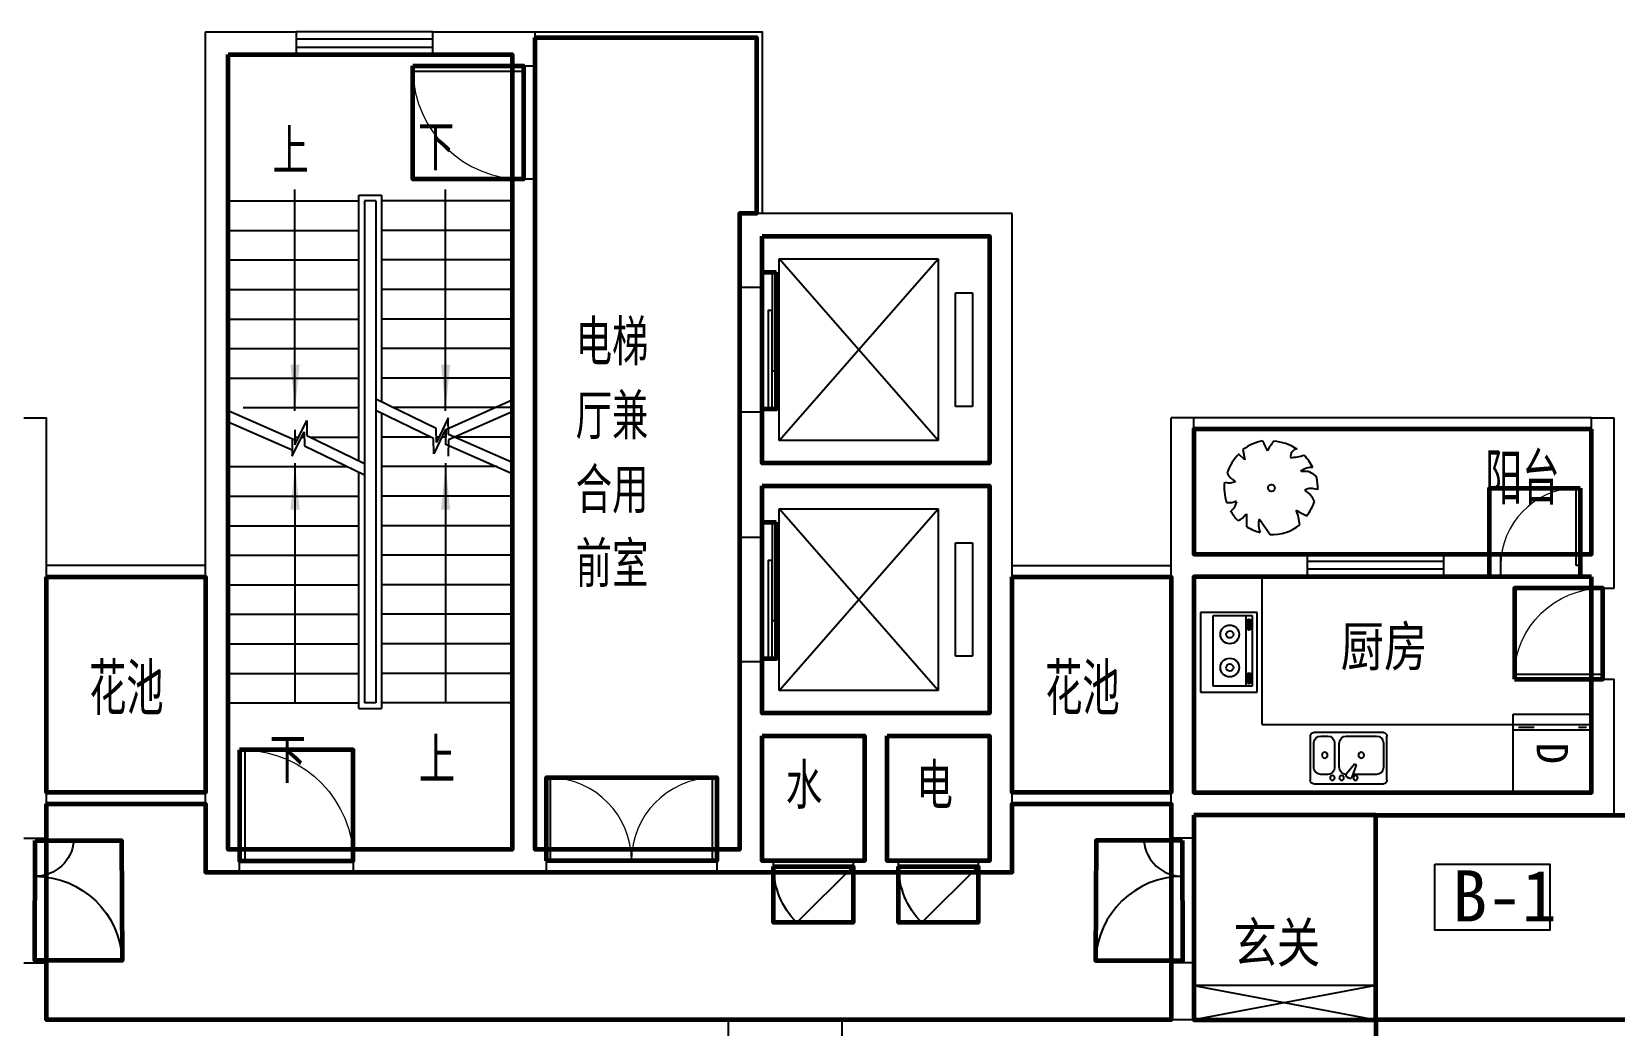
# Model space of a CAD drawing. Extents: x 4841515 to 4876615, y -1283548 to -1262748.
# Drawn here: x 4853985 to 4867915, y -1274398 to -1265648 of the extents above; entities that cross this region are included whole.
import ezdxf
from ezdxf.enums import TextEntityAlignment as Align

# ---------------------------------------------------------------- set-up
doc = ezdxf.new("R2010")
doc.units = 0
doc.header["$MEASUREMENT"] = 0
doc.layers.get('0').update_dxf_attribs({"linetype": 'CONTINUOUS'})
for name, color, linetype in [('2', 2, 'CONTINUOUS'), ('F', 8, 'CONTINUOUS'), ('F1', 8, 'CONTINUOUS'), ('FURN', 8, 'CONTINUOUS'), ('J-厨房', 8, 'CONTINUOUS'), ('PUB_TEXT', 7, 'CONTINUOUS'), ('STAIR', 3, 'CONTINUOUS'), ('WALL', 2, 'CONTINUOUS'), ('WINDOW', 4, 'CONTINUOUS'), ('洁具', 223, 'CONTINUOUS'), ('阳台', 6, 'CONTINUOUS')]:
    doc.layers.add(name, color=color, linetype=linetype)
for name, color, linetype, lineweight in [('GT_厨房', 4, 'CONTINUOUS', 60), ('GT_客厅', 2, 'CONTINUOUS', 60), ('GT_楼梯', 130, 'CONTINUOUS', 60), ('GT_水机房', 170, 'CONTINUOUS', 60), ('GT_玄关', 40, 'CONTINUOUS', 60), ('GT_电机房', 210, 'CONTINUOUS', 60), ('GT_电梯', 150, 'CONTINUOUS', 60), ('GT_花园', 74, 'CONTINUOUS', 60), ('GT_过道', 30, 'CONTINUOUS', 60), ('GT_门', 245, 'CONTINUOUS', 60), ('GT_阳台', 6, 'CONTINUOUS', 60)]:
    doc.layers.add(name, color=color, linetype=linetype, lineweight=lineweight)
doc.styles.add('-黑体', font='simhei.ttf', dxfattribs={"width": 0.8})
doc.styles.add('ATT', font='TXT')
doc.styles.add('DIM_FONT', font='SIMPLEX.shx', dxfattribs={"width": 0.8})
doc.styles.add('HZ', font='txt', dxfattribs={"bigfont": 'hztxt'})
doc.styles.add('黑体', font='simhei.ttf')

# ---------------------------------------------------------------- blocks, each defined once
blk = doc.blocks.new('M_A17ORW')
at = {"const_width": 0.02}
for points in [[(-0.481, -0.001), (-0.481, -0.308)], [(0.481, 0.001), (0.481, -0.691)]]:
    blk.add_lwpolyline(points, dxfattribs=at)
for centre, radius, start, end in [((-0.501, -0.003), 0.307, 274.2492, 0.2101), ((0.505, 0.002), 0.699, 180.2762, 268.0603)]:
    blk.add_arc(centre, radius, start, end)
blk = doc.blocks.new('A$C4F080291')
at = {"layer": 'F'}
for p, q in [((240.4, 550), (240.4, 550)), ((248.1, 499.5), (240.4, 550)), ((275.1, 554.7), (248.1, 499.5))]:
    blk.add_line(p, q, dxfattribs=at)
blk.add_circle((272.1, 274), 19.8, dxfattribs=at)
for centre, radius, start, end in [((272.8, 276.6), 275.9, 135.99951, 161.053), ((134.7, 500.3), 67.4, 210.62515, 266.72966), ((233.4, 481.7), 116.3, 169.87002, 201.86483), ((272.8, 276.6), 273.1, 96.76061, 124.31007), ((272.8, 276.6), 278.1, 63.11015, 89.54254), ((839.2, 406), 456.3, 164.92026, 173.01233), ((517.8, 187.2), 304.2, 103.05369, 115.60698), ((272.8, 276.6), 271.8, 18.94599, 49.57486), ((272.8, 276.6), 275.1, 172.68302, 187.5085), ((-0.1, 415.8), 104.6, 271.84405, 306.19832), ((84.2, 435.4), 100.1, 223.77231, 258.30766), ((509.9, 325.6), 45.2, 61.57441, 152.64411), ((761.6, 841), 574.3, 239.46134, 247.43869), ((272.8, 276.6), 270.5, 348.54953, 7.23532), ((26.6, 315.8), 79.7, 250.6201, 294.53976), ((-626.5, 727), 846.1, 319.67521, 324.9454), ((467.3, 133.9), 114.2, 50.986, 89.7843), ((429.7, 160.9), 92.2, 1.88998, 64.194), ((272.8, 276.6), 271.3, 200.9099, 218.97531), ((179.8, 78.4), 121.1, 128.73075, 166.85289), ((-914.8, 167.6), 1018.9, 354.04005, 0.29866), ((273.9, 92.6), 155.6, 347.27587, 19.92692), ((405.1, 62.2), 84.7, 29.75734, 79.75378), ((272.8, 276.6), 273.3, 320.05745, 335.66153), ((272.8, 276.6), 276.6, 230.95519, 270.05442), ((-16.3, 178.2), 339.9, 328.37053, 343.63966), ((581, 162.3), 282.6, 196.39216, 210.73156), ((272.8, 276.6), 266.5, 284.13878, 304.99111)]:
    blk.add_arc(centre, radius, start, end, dxfattribs=at)
blk = doc.blocks.new('_ARROW')
blk.add_solid([(0, 0), (-1, 0.1), (-1, -0.1)])
blk = doc.blocks.new('$DorLib2D$00000001')
for p, q in [((0.45, 0.975), (0.5, 0.975)), ((0.45, 0), (0.45, 0.975)), ((0.5, 0), (0.5, 0.975)), ((0.5, 0), (0.45, 0))]:
    blk.add_line(p, q)
at = {"lineweight": 13}
blk.add_arc((0.475, 0), 0.975, 91.4693, 180, dxfattribs=at)
blk = doc.blocks.new('_LIFTD')
for points in [[(-0.548, -0.602), (-0.548, -0.774), (0.241, -0.774), (0.241, -0.602), (-0.548, -0.602)], [(-0.241, -0.784), (-0.241, -0.955), (0.548, -0.955), (0.548, -0.784), (-0.241, -0.784)]]:
    blk.add_lwpolyline(points)
blk = doc.blocks.new('11PDRY03')
at = {"color": 0, "linetype": 'ByBlock'}
for p, q in [((0, 30), (30, 30)), ((0, 0), (0, 30)), ((4, 0), (4, 30)), ((5, 25), (5, 28)), ((6, 0), (6, 30)), ((30, 30), (30, 0)), ((5, 2), (5, 8)), ((30, 0), (0, 0))]:
    blk.add_line(p, q, dxfattribs=at)
at = {"color": 0, "linetype": 'ByBlock', "style": 'ATT', "flags": 8}
blk.add_attdef('LABEL', text='', height=12, dxfattribs=at).set_placement((15, 15), align=Align.MIDDLE)
at = {"color": 0, "linetype": 'ByBlock', "style": 'ATT'}
for tag, p, flags in [('ITEM', (0, -13), 3), ('ROOM_NUMBER', (0, -22), 1), ('DEPTH', (0, -30), 3), ('WIDTH', (0, -38), 3)]:
    blk.add_attdef(tag, p, '', height=6, dxfattribs=dict(at, flags=flags))
blk = doc.blocks.new('-BATH2')
at = {"layer": 'F1', "xscale": 23, "yscale": 23, "zscale": 23}
blk.add_blockref('11PDRY03', (3, 3), dxfattribs=at).add_auto_attribs({'LABEL': 'D'})
blk = doc.blocks.new('A$C4151635E')
for p, q in [((501, 700), (1, 700)), ((1, 700), (1, 0)), ((501, 0), (501, 700)), ((114, 51), (114, 673)), ((114, 673), (456, 673)), ((400, 673), (400, 51)), ((423, 641), (434, 641)), ((432, 630), (449, 630)), ((432, 566), (432, 630)), ((449, 566), (432, 566)), ((449, 630), (449, 566)), ((456, 673), (456, 51)), ((424, 549), (434, 549)), ((423, 168), (434, 168)), ((432, 93), (432, 157)), ((432, 157), (449, 157)), ((449, 157), (449, 93)), ((456, 51), (114, 51)), ((424, 76), (434, 76)), ((449, 93), (432, 93)), ((1, 0), (501, 0))]:
    blk.add_line(p, q)
for points in [[(424, 549, -0.259034), (420, 551, -0.076276), (416, 563, -0.036515), (413, 576, -0.026615), (412, 595, -0.026615), (413, 614, -0.036515), (416, 627, -0.076276), (420, 639, -0.259034), (424, 641, -0.078462), (425, 641, -0.056762)], [(434, 549, -0.259034), (431, 551, -0.076276), (426, 563, -0.036515), (424, 576, -0.026615), (423, 595, -0.026615), (424, 614, -0.036515), (426, 627, -0.076276), (431, 639, -0.259034), (434, 641, -0.259034), (438, 639, -0.056762), (442, 630, -0.036515)], [(444, 566, -0.008736), (443, 563, -0.076276), (438, 551, -0.259034), (434, 549, -0.259034)], [(424, 76, -0.259034), (420, 78, -0.076276), (416, 90, -0.036515), (413, 103, -0.026615), (412, 122, -0.026615), (413, 141, -0.036515), (416, 154, -0.076276), (420, 166, -0.259034), (424, 168, -0.078462), (425, 168, -0.056762)], [(434, 76, -0.259034), (431, 78, -0.076276), (426, 90, -0.036515), (424, 103, -0.026615), (423, 122, -0.026615), (424, 141, -0.036515), (426, 154, -0.076276), (431, 166, -0.259034), (434, 168, -0.259034), (438, 166, -0.056762), (442, 157, -0.036515)], [(444, 93, -0.008736), (443, 90, -0.076276), (438, 78, -0.259034), (434, 76, -0.259034)]]:
    blk.add_lwpolyline(points, format="xyb")
for centre, radius in [((259, 508), 82.5), ((259, 508), 31.6), ((259, 216), 82.5), ((259, 216), 31.6)]:
    blk.add_circle(centre, radius)
at = {"style": 'DIM_FONT', "oblique": -180, "text_generation_flag": 4, "width": 0.8, "flags": 9}
for tag in ['YSIZE', 'XSIZE']:
    blk.add_attdef(tag, (1, 700), '', height=0.5, rotation=270, dxfattribs=at)
blk = doc.blocks.new('M_E29JIV')
at = {"color": 0, "linetype": 'ByBlock'}
for p, q in [((0, -307), (0, 307)), ((31, 338), (419, 338)), ((358, 307), (143, 307)), ((450, 307), (450, -307)), ((82, 245), (82, 40)), ((419, -20), (419, 245)), ((48, 2), (57, -12)), ((59, 31), (163, 70)), ((173, 53), (87, -18)), ((163, 70), (173, 53)), ((143, -82), (358, -82)), ((358, -123), (143, -123)), ((82, -184), (82, -245)), ((419, -245), (419, -184)), ((419, -338), (31, -338)), ((143, -307), (358, -307))]:
    blk.add_line(p, q, dxfattribs=at)
for centre, radius in [((51, 61), 20.5), ((251, 112), 25.6), ((51, -61), 20.5), ((51, -143), 20.5), ((251, -210), 25.6)]:
    blk.add_circle(centre, radius, dxfattribs=at)
for centre, radius, start, end in [((31, 307), 30.7, 90, 180), ((143, 245), 61.4, 90, 180), ((358, 245), 61.4, 0, 90), ((419, 307), 30.7, 0, 90), ((66, 12), 20.5, 110.5377, 210), ((74, -2), 20.5, 210, 309.4623), ((143, -20), 61.4, 180, 270), ((143, -184), 61.4, 90, 180), ((358, -20), 61.4, 270, 0), ((358, -184), 61.4, 0, 90), ((143, -245), 61.4, 180, 270), ((358, -245), 61.4, 270, 0), ((31, -307), 30.7, 180, 270), ((419, -307), 30.7, 270, 0)]:
    blk.add_arc(centre, radius, start, end, dxfattribs=at)
at = {"style": 'DIM_FONT', "width": 0.8, "flags": 9}
for tag in ['XSIZE', 'YSIZE']:
    blk.add_attdef(tag, (0, 0), '', height=0.5, dxfattribs=at)
blk = doc.blocks.new('$DorLib2D$00000002')
for p, q in [((-0.5, 0), (-0.5, 0.4875)), ((-0.475, 0.4875), (-0.5, 0.4875)), ((-0.475, 0), (-0.475, 0.4875)), ((0.475, 0), (0.475, 0.4875)), ((0.475, 0.4875), (0.5, 0.4875)), ((0.5, 0), (0.5, 0.4875)), ((-0.5, 0), (-0.475, 0)), ((0.5, 0), (0.475, 0))]:
    blk.add_line(p, q)
at = {"lineweight": 13}
for centre, start, end in [((-0.4875, 0), 0, 88.53072), ((0.4875, 0), 91.46928, 180)]:
    blk.add_arc(centre, 0.4875, start, end, dxfattribs=at)
blk = doc.blocks.new('$DorLib2D$00000114')
at = {"color": 0}
blk.add_line((0.5, 0), (-0.207, 0.707), dxfattribs=at)
blk.add_arc((0.5, 0), 1, 135, 180, dxfattribs=at)
blk = doc.blocks.new('$TCHSYS$DOOR2D')
for p, q in [((0.45, 0.975), (0.5, 0.975)), ((0.45, 0), (0.45, 0.975)), ((0.5, 0), (0.5, 0.975)), ((0.5, 0), (0.45, 0))]:
    blk.add_line(p, q)
at = {"lineweight": 13}
blk.add_arc((0.475, 0), 0.975, 91.4693, 180, dxfattribs=at)

msp = doc.modelspace()

# ---------------------------------------------------------------- linework, layer by layer
at = {"layer": '2'}
for p, q in [((4855515, -1270348), (4854115, -1270348)), ((4855515, -1270448), (4854115, -1270448)), ((4862615, -1270348), (4864015, -1270348)), ((4862615, -1270448), (4864015, -1270448))]:
    msp.add_line(p, q, dxfattribs=at)
at = {"layer": 'F'}
msp.add_line((4864215, -1274048), (4864215, -1274348), dxfattribs=at)
at = {"layer": 'FURN'}
for p, q in [((4865815, -1274048), (4864215, -1274048)), ((4864215, -1274048), (4865815, -1274348)), ((4865815, -1274048), (4864215, -1274348)), ((4865815, -1274048), (4865815, -1274348))]:
    msp.add_line(p, q, dxfattribs=at)
at = {"layer": 'GT_厨房'}
msp.add_lwpolyline([(4867715, -1270448), (4864215, -1270448), (4864215, -1272348), (4867715, -1272348), (4867715, -1270448)], dxfattribs=at)
at = {"layer": 'GT_客厅'}
msp.add_lwpolyline([(4870415, -1274348), (4865815, -1274348), (4865815, -1278948), (4870415, -1278948), (4870415, -1274348)], dxfattribs=at)
at = {"layer": 'GT_楼梯'}
msp.add_lwpolyline([(4855715, -1265848), (4858215, -1265848), (4858215, -1272848), (4855715, -1272848), (4855715, -1265848)], dxfattribs=at)
at = {"layer": 'GT_水机房'}
msp.add_lwpolyline([(4860415, -1271848), (4861315, -1271848), (4861315, -1272948), (4860415, -1272948), (4860415, -1271848)], dxfattribs=at)
at = {"layer": 'GT_玄关'}
msp.add_lwpolyline([(4864215, -1272548), (4864215, -1274348), (4865815, -1274348), (4865815, -1272548), (4864215, -1272548)], dxfattribs=at)
at = {"layer": 'GT_电机房'}
msp.add_lwpolyline([(4861515, -1271848), (4862415, -1271848), (4862415, -1272948), (4861515, -1272948), (4861515, -1271848)], dxfattribs=at)
at = {"layer": 'GT_电梯'}
for points in [[(4860415, -1267448), (4862415, -1267448), (4862415, -1269448), (4860415, -1269448), (4860415, -1267448)], [(4860415, -1269648), (4862415, -1269648), (4862415, -1271648), (4860415, -1271648), (4860415, -1269648)]]:
    msp.add_lwpolyline(points, dxfattribs=at)
at = {"layer": 'GT_花园'}
for points in [[(4854115, -1270448), (4855515, -1270448), (4855515, -1272348), (4854115, -1272348), (4854115, -1270448)], [(4862615, -1270448), (4864015, -1270448), (4864015, -1272348), (4862615, -1272348), (4862615, -1270448)]]:
    msp.add_lwpolyline(points, dxfattribs=at)
at = {"layer": 'GT_过道'}
for points in [[(4858415, -1265698), (4860365, -1265698), (4860365, -1267248), (4860215, -1267248), (4860215, -1272848), (4858415, -1272848), (4858415, -1265698)], [(4865815, -1272548), (4871165, -1272548), (4871165, -1266248), (4872215, -1266248), (4872215, -1274348), (4865815, -1274348), (4865815, -1272548)], [(4854115, -1272448), (4855515, -1272448), (4855515, -1273048), (4862615, -1273048), (4862615, -1272448), (4864015, -1272448), (4864015, -1274348), (4854115, -1274348), (4854115, -1272448)]]:
    msp.add_lwpolyline(points, dxfattribs=at)
at = {"layer": 'GT_门'}
for points in [[(4857340, -1265948), (4858315, -1265948), (4858315, -1266948), (4857340, -1266948), (4857340, -1265948)], [(4860538, -1267766), (4860538, -1268971), (4860415, -1268971), (4860415, -1267766), (4860538, -1267766)], [(4867615, -1269668), (4867615, -1270448), (4866815, -1270448), (4866815, -1269668), (4867615, -1269668)], [(4860538, -1269966), (4860538, -1271171), (4860415, -1271171), (4860415, -1269966), (4860538, -1269966)], [(4867035, -1271348), (4867815, -1271348), (4867815, -1270548), (4867035, -1270548), (4867035, -1271328), (4867035, -1271348)], [(4855815, -1271973), (4855815, -1272948), (4856815, -1272948), (4856815, -1271973), (4855815, -1271973)], [(4858515, -1272948), (4858515, -1272216), (4860015, -1272216), (4860015, -1272948), (4858515, -1272948)], [(4854017, -1272769), (4854775, -1272769), (4854781, -1273827), (4854014, -1273827), (4854017, -1272769)], [(4864114, -1272769), (4863355, -1272769), (4863349, -1273827), (4864117, -1273827), (4864114, -1272769)], [(4860515, -1272998), (4861215, -1272998), (4861215, -1273493), (4860515, -1273493), (4860515, -1272998)], [(4861615, -1272998), (4862315, -1272998), (4862315, -1273493), (4861615, -1273493), (4861615, -1272998)]]:
    msp.add_lwpolyline(points, dxfattribs=at)
at = {"layer": 'GT_阳台'}
msp.add_lwpolyline([(4867715, -1269148), (4864215, -1269148), (4864215, -1270248), (4867715, -1270248), (4867715, -1269148)], dxfattribs=at)
at = {"layer": 'J-厨房'}
for q in [(4864815, -1270448), (4867715, -1271748)]:
    msp.add_line((4864815, -1271748), q, dxfattribs=at)
at = {"layer": 'PUB_TEXT'}
msp.add_lwpolyline([(4866336, -1272977), (4867346, -1272977), (4867346, -1273560), (4866336, -1273560)], close=True, dxfattribs=at)
at = {"layer": 'STAIR', "linetype": 'Continuous'}
for p, q in [((4856865, -1267088), (4857065, -1267088)), ((4856865, -1269426), (4856865, -1267088)), ((4857065, -1267088), (4857065, -1268909)), ((4855715, -1267138), (4856865, -1267138)), ((4856915, -1267138), (4856915, -1267138)), ((4857015, -1267138), (4857015, -1267138)), ((4858215, -1267138), (4857065, -1267138)), ((4855715, -1267398), (4856865, -1267398)), ((4858215, -1267398), (4857065, -1267398)), ((4855715, -1267658), (4856865, -1267658)), ((4858215, -1267658), (4857065, -1267658)), ((4855715, -1267918), (4856865, -1267918)), ((4858215, -1267918), (4857065, -1267918)), ((4855715, -1268178), (4856865, -1268178)), ((4858215, -1268178), (4857065, -1268178)), ((4855715, -1268438), (4856865, -1268438)), ((4858215, -1268438), (4857065, -1268438)), ((4855715, -1268698), (4856865, -1268698)), ((4858215, -1268698), (4857065, -1268698)), ((4857546, -1269142), (4857015, -1268885)), ((4858215, -1268894), (4857630, -1269153)), ((4855715, -1268984), (4856300, -1269243)), ((4855847, -1268958), (4856865, -1268958)), ((4856302, -1269287), (4856407, -1269071)), ((4856407, -1269071), (4856408, -1269205)), ((4857522, -1269230), (4857015, -1268985)), ((4857065, -1269009), (4857065, -1271608)), ((4858215, -1268958), (4857166, -1268958)), ((4857652, -1269048), (4857547, -1269264)), ((4857654, -1269194), (4857652, -1269048)), ((4858215, -1268994), (4857654, -1269241)), ((4855715, -1269084), (4856277, -1269331)), ((4856279, -1269387), (4856383, -1269171)), ((4856300, -1269153), (4856302, -1269287)), ((4856383, -1269171), (4856385, -1269294)), ((4856408, -1269205), (4856915, -1269451)), ((4857628, -1269148), (4857524, -1269364)), ((4857547, -1269264), (4857546, -1269142)), ((4857630, -1269282), (4857628, -1269148)), ((4857630, -1269153), (4857628, -1269287)), ((4858215, -1269441), (4857654, -1269194)), ((4856277, -1269241), (4856279, -1269387)), ((4856301, -1269218), (4856336, -1269218)), ((4856361, -1269218), (4856384, -1269218)), ((4856385, -1269294), (4856915, -1269551)), ((4856434, -1269218), (4856865, -1269218)), ((4857496, -1269218), (4857065, -1269218)), ((4857524, -1269364), (4857522, -1269230)), ((4857570, -1269218), (4857547, -1269218)), ((4857629, -1269218), (4857595, -1269218)), ((4857629, -1269218), (4857595, -1269218)), ((4858215, -1269541), (4857630, -1269282)), ((4857654, -1269241), (4857652, -1269387)), ((4858215, -1269218), (4857703, -1269218)), ((4858215, -1269218), (4857703, -1269218)), ((4855715, -1269478), (4856765, -1269478)), ((4858083, -1269478), (4857065, -1269478)), ((4856865, -1271608), (4856865, -1269526)), ((4855715, -1269738), (4856865, -1269738)), ((4858215, -1269738), (4857065, -1269738)), ((4855715, -1269998), (4856865, -1269998)), ((4858215, -1269998), (4857065, -1269998)), ((4855715, -1270258), (4856865, -1270258)), ((4858215, -1270258), (4857065, -1270258)), ((4855715, -1270518), (4856865, -1270518)), ((4858215, -1270518), (4857065, -1270518)), ((4855715, -1270778), (4856865, -1270778)), ((4858215, -1270778), (4857065, -1270778)), ((4855715, -1271038), (4856865, -1271038)), ((4858215, -1271038), (4857065, -1271038)), ((4855715, -1271298), (4856865, -1271298)), ((4858215, -1271298), (4857065, -1271298)), ((4855715, -1271558), (4856865, -1271558)), ((4856915, -1271558), (4856915, -1271558)), ((4857015, -1271558), (4857015, -1271558)), ((4858215, -1271558), (4857065, -1271558)), ((4856865, -1271608), (4857065, -1271608))]:
    msp.add_line(p, q, dxfattribs=at)
at = {"layer": 'STAIR'}
for p, q in [((4860565, -1269248), (4860565, -1267648)), ((4860565, -1267648), (4861965, -1267648)), ((4861965, -1269248), (4860565, -1267648)), ((4860565, -1269248), (4861965, -1267648)), ((4861965, -1267648), (4861965, -1269248)), ((4860415, -1267898), (4860415, -1268998)), ((4862115, -1268948), (4862115, -1267948)), ((4862115, -1267948), (4862265, -1267948)), ((4862265, -1267948), (4862265, -1268948)), ((4862265, -1268948), (4862115, -1268948)), ((4861965, -1269248), (4860565, -1269248)), ((4860565, -1271448), (4860565, -1269848)), ((4860565, -1269848), (4861965, -1269848)), ((4861965, -1271448), (4860565, -1269848)), ((4860565, -1271448), (4861965, -1269848)), ((4861965, -1269848), (4861965, -1271448)), ((4860415, -1270098), (4860415, -1271198)), ((4862115, -1271148), (4862115, -1270148)), ((4862115, -1270148), (4862265, -1270148)), ((4862265, -1270148), (4862265, -1271148)), ((4862265, -1271148), (4862115, -1271148)), ((4861965, -1271448), (4860565, -1271448))]:
    msp.add_line(p, q, dxfattribs=at)
at = {"layer": 'STAIR', "linetype": 'Continuous'}
for points in [[(4856302, -1268988), (4856302, -1267038)], [(4857628, -1268988), (4857628, -1267038)], [(4856302, -1269448), (4856302, -1271558)], [(4857628, -1269448), (4857628, -1271298)], [(4857628, -1269448), (4857628, -1271558)]]:
    msp.add_lwpolyline(points, dxfattribs=at)
at = {"layer": 'WALL'}
for p, q in [((4855515, -1273048), (4855515, -1265648)), ((4855515, -1265648), (4856315, -1265648)), ((4856315, -1265848), (4856315, -1265648)), ((4857515, -1265648), (4858415, -1265648)), ((4857515, -1265848), (4857515, -1265648)), ((4858415, -1265948), (4858415, -1265648)), ((4855715, -1272848), (4855715, -1265848)), ((4855715, -1265848), (4856315, -1265848)), ((4857515, -1265848), (4858215, -1265848)), ((4858215, -1265848), (4858215, -1265948)), ((4858215, -1265948), (4858415, -1265948)), ((4858415, -1266948), (4858215, -1266948)), ((4858215, -1266948), (4858215, -1272848)), ((4858415, -1272848), (4858415, -1266948)), ((4856915, -1267138), (4856915, -1271558)), ((4857015, -1267138), (4856915, -1267138)), ((4857015, -1267138), (4857015, -1271558)), ((4860215, -1267248), (4860215, -1267898)), ((4862615, -1267248), (4860215, -1267248)), ((4862615, -1271748), (4862615, -1267248)), ((4860415, -1267898), (4860415, -1267448)), ((4862415, -1267448), (4860415, -1267448)), ((4862415, -1269448), (4862415, -1267448)), ((4860215, -1267898), (4860415, -1267898)), ((4853915, -1269048), (4854115, -1269048)), ((4854115, -1272748), (4854115, -1269048)), ((4860415, -1268998), (4860215, -1268998)), ((4860215, -1268998), (4860215, -1270098)), ((4860415, -1269448), (4860415, -1268998)), ((4864015, -1272748), (4864015, -1269048)), ((4864215, -1269048), (4864015, -1269048)), ((4864215, -1270248), (4864215, -1269048)), ((4867715, -1269048), (4867915, -1269048)), ((4867715, -1270248), (4867715, -1269048)), ((4867915, -1270548), (4867915, -1269048)), ((4862415, -1269448), (4860415, -1269448)), ((4860415, -1270098), (4860415, -1269648)), ((4862415, -1269648), (4860415, -1269648)), ((4862415, -1271648), (4862415, -1269648)), ((4860215, -1270098), (4860415, -1270098)), ((4864215, -1270248), (4865215, -1270248)), ((4865215, -1270448), (4865215, -1270248)), ((4866415, -1270448), (4866415, -1270248)), ((4866415, -1270248), (4866923, -1270248)), ((4866915, -1270448), (4866915, -1270248)), ((4867615, -1270448), (4867615, -1270248)), ((4867615, -1270248), (4867715, -1270248)), ((4864215, -1272348), (4864215, -1270448)), ((4864215, -1270448), (4865215, -1270448)), ((4866415, -1270448), (4866915, -1270448)), ((4867615, -1270448), (4867715, -1270448)), ((4867715, -1270548), (4867715, -1270448)), ((4867715, -1270548), (4867915, -1270548)), ((4860215, -1272848), (4860215, -1271198)), ((4860415, -1271198), (4860215, -1271198)), ((4860415, -1271648), (4860415, -1271198)), ((4867715, -1272348), (4867715, -1271348)), ((4867715, -1271348), (4867915, -1271348)), ((4867915, -1272548), (4867915, -1271348)), ((4857015, -1271558), (4856915, -1271558)), ((4862415, -1271648), (4860415, -1271648)), ((4860415, -1272948), (4860415, -1271848)), ((4861315, -1271848), (4860415, -1271848)), ((4861315, -1271848), (4861315, -1272948)), ((4862415, -1271848), (4861515, -1271848)), ((4861515, -1271848), (4861515, -1272948)), ((4862415, -1272948), (4862415, -1271848)), ((4862615, -1273048), (4862615, -1271748)), ((4864215, -1272348), (4867715, -1272348)), ((4864215, -1272548), (4867915, -1272548)), ((4864215, -1272748), (4864215, -1272548)), ((4853915, -1272748), (4854115, -1272748)), ((4864215, -1272748), (4864015, -1272748)), ((4855815, -1272848), (4855715, -1272848)), ((4855815, -1273048), (4855815, -1272848)), ((4858215, -1272848), (4856815, -1272848)), ((4856815, -1272848), (4856815, -1273048)), ((4858515, -1272848), (4858415, -1272848)), ((4858515, -1273048), (4858515, -1272848)), ((4860215, -1272848), (4860015, -1272848)), ((4860015, -1272848), (4860015, -1273048)), ((4860515, -1272948), (4860415, -1272948)), ((4860515, -1273048), (4860515, -1272948)), ((4861315, -1272948), (4861215, -1272948)), ((4861215, -1272948), (4861215, -1273048)), ((4861615, -1272948), (4861515, -1272948)), ((4861615, -1273048), (4861615, -1272948)), ((4862415, -1272948), (4862315, -1272948)), ((4862315, -1272948), (4862315, -1273048)), ((4855515, -1273048), (4855815, -1273048)), ((4856815, -1273048), (4858515, -1273048)), ((4860015, -1273048), (4860515, -1273048)), ((4861215, -1273048), (4861615, -1273048)), ((4862315, -1273048), (4862615, -1273048)), ((4853915, -1273848), (4854115, -1273848)), ((4854115, -1274348), (4854115, -1273848)), ((4864215, -1273848), (4864015, -1273848)), ((4864015, -1274348), (4864015, -1273848)), ((4864215, -1274348), (4864215, -1273848)), ((4860115, -1274348), (4854115, -1274348)), ((4860115, -1274348), (4860115, -1274548)), ((4865815, -1274348), (4861115, -1274348)), ((4861115, -1274348), (4861115, -1274548)), ((4865815, -1278948), (4865815, -1274348))]:
    msp.add_line(p, q, dxfattribs=at)
at = {"layer": 'WINDOW'}
for p, q in [((4857515, -1265648), (4856315, -1265648)), ((4857515, -1265713), (4856315, -1265713)), ((4856315, -1265783), (4857515, -1265783)), ((4856315, -1265848), (4857515, -1265848)), ((4865215, -1270248), (4866415, -1270248)), ((4866415, -1270314), (4865215, -1270314)), ((4866415, -1270381), (4865215, -1270381)), ((4865215, -1270448), (4866415, -1270448)), ((4854115, -1272348), (4855515, -1272348)), ((4864015, -1272348), (4862615, -1272348)), ((4854115, -1272448), (4855515, -1272448)), ((4864015, -1272448), (4862615, -1272448)), ((4861215, -1272948), (4860515, -1272948)), ((4861615, -1272948), (4862315, -1272948)), ((4858515, -1273048), (4860015, -1273048)), ((4861215, -1273048), (4860515, -1273048)), ((4861615, -1273048), (4862315, -1273048))]:
    msp.add_line(p, q, dxfattribs=at)
at = {"layer": 'WINDOW', "linetype": 'Continuous'}
for points in [[(4858415, -1265648), (4860415, -1265648), (4860415, -1267248)], [(4858415, -1265698), (4860365, -1265698), (4860365, -1267248)]]:
    msp.add_lwpolyline(points, dxfattribs=at)
at = {"layer": '阳台', "linetype": 'Continuous'}
for p, q in [((4867715, -1269048), (4864215, -1269048)), ((4867715, -1269148), (4864215, -1269148))]:
    msp.add_line(p, q, dxfattribs=at)

# ---------------------------------------------------------------- block references
at = {"layer": 'F', "xscale": 1.499999999858184, "yscale": 1.5, "zscale": 1.500000000004058, "rotation": 37.30082843928862}
msp.add_blockref('A$C4F080291', (4864821, -1270240), dxfattribs=at)
at = {"layer": 'J-厨房'}
msp.add_blockref('A$C4151635E', (4864271, -1271463), dxfattribs=at)
at = {"layer": 'J-厨房', "extrusion": (0, 0, -1), "zscale": -1, "rotation": 90}
msp.add_blockref('M_E29JIV', (-4865576, -1272270), dxfattribs=at)
at = {"layer": 'STAIR', "linetype": 'Continuous', "yscale": 400, "zscale": 400}
for p, xscale, rotation in [((4856303, -1268979), 400, 270), ((4857628, -1268979), -400, 90), ((4857628, -1268979), -400, 90), ((4856303, -1269456), -400, 270), ((4857628, -1269456), 400, 90), ((4857628, -1269456), 400, 90)]:
    msp.add_blockref('_ARROW', p, dxfattribs=dict(at, xscale=xscale, rotation=rotation))
at = {"layer": 'WINDOW'}
for name, p, xscale, yscale, zscale, rotation in [('$DorLib2D$00000001', (4858315, -1266448), -1000, -1000, 1000, 270), ('_LIFTD', (4860347, -1268369), 1100, 200, 1100, 90), ('$TCHSYS$DOOR2D', (4867265, -1270348), -700, -700, -700, 180), ('_LIFTD', (4860347, -1270569), 1100, 200, 1100, 90), ('$TCHSYS$DOOR2D', (4867815, -1270948), -800, 800, -800, 90), ('$DorLib2D$00000001', (4856315, -1272948), 1000, -1000, 1000, 179.9999999999867), ('$DorLib2D$00000002', (4859265, -1272948), 1500, 1500, 1500, 359.999999999965), ('M_A17ORW', (4854015, -1273298), 1100, -1100, 1100, 270), ('M_A17ORW', (4864115, -1273298), -1100, -1100, 1100, 90), ('$DorLib2D$00000114', (4860865, -1272998), -700, 700, -700, 180.0000000000061), ('$DorLib2D$00000114', (4861965, -1272998), -700, 700, -700, 180.000000000003)]:
    msp.add_blockref(name, p, dxfattribs=dict(at, xscale=xscale, yscale=yscale, zscale=zscale, rotation=rotation))
at = {"layer": '洁具', "extrusion": (0, 0, -1), "xscale": -1, "zscale": -1, "rotation": 89.9999889543035}
msp.add_blockref('-BATH2', (-4867022, -1271654), dxfattribs=at)

# ---------------------------------------------------------------- texts
at = {"layer": 'PUB_TEXT'}
for s, height, style, width, p in [('上', 400, 'HZ', 0.8, (4856103, -1266905)), ('下', 400, 'HZ', 0.8, (4857385, -1266870)), ('电梯', 400, 'HZ', 0.8, (4858773, -1268585)), ('厅兼', 400, 'HZ', 0.8, (4858773, -1269237)), ('阳台', 400, '-黑体', 0.6, (4866778, -1269770)), ('合用', 400, 'HZ', 0.8, (4858773, -1269888)), ('前室', 400, 'HZ', 0.8, (4858773, -1270539)), ('厨房', 350, '黑体', 0.8, (4865506, -1271235)), ('花池', 400, '-黑体', 0.6, (4854491, -1271621)), ('花池', 400, '-黑体', 0.6, (4862906, -1271621)), ('下', 400, 'HZ', 0.8, (4856079, -1272265)), ('上', 400, 'HZ', 0.8, (4857393, -1272265)), ('水', 400, 'HZ', 0.8, (4860623, -1272491)), ('电', 400, 'HZ', 0.8, (4861773, -1272491)), ('玄关', 350, '黑体', 0.8, (4864562, -1273844))]:
    msp.add_text(s, height=height, dxfattribs=dict(at, style=style, width=width)).set_placement(p)
at = {"layer": 'PUB_TEXT', "style": '黑体'}
msp.add_text('B-1', height=450.6, dxfattribs=at).set_placement((4866489, -1273483))

doc.saveas('drawing.dxf')
